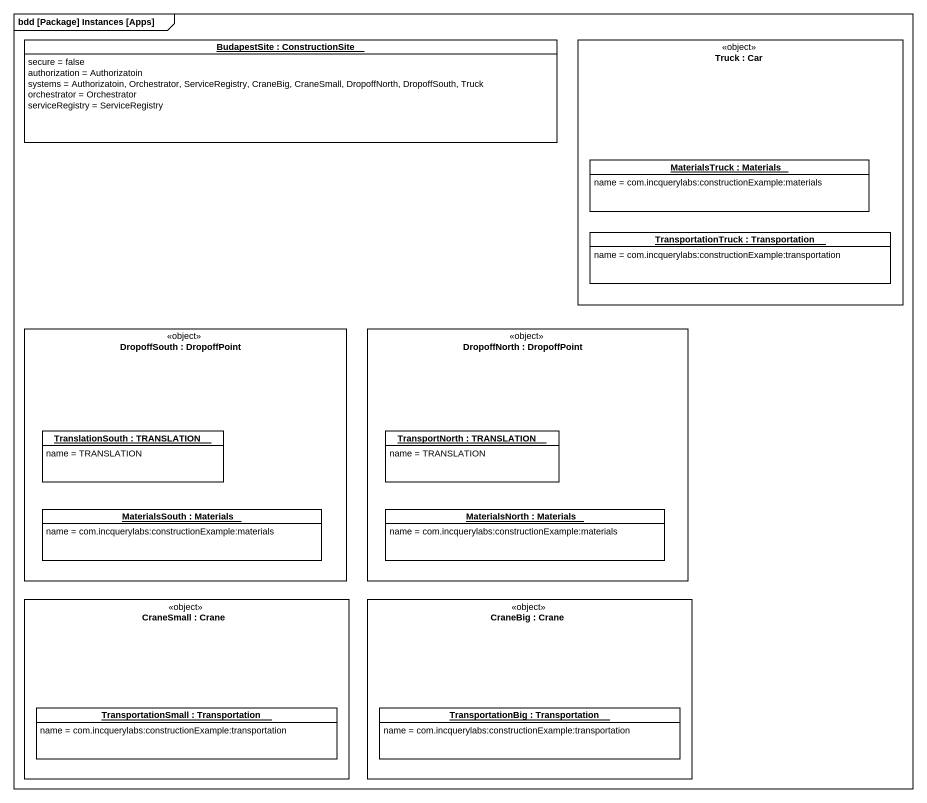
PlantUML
@startuml
mainframe bdd [Package] Instances [Apps]
hide circle
hide empty members
object "BudapestSite : ConstructionSite" as BudapestSite {
  secure = false
  authorization = Authorizatoin
  systems = Authorizatoin, Orchestrator, ServiceRegistry, CraneBig, CraneSmall, DropoffNorth, DropoffSouth, Truck
  orchestrator = Orchestrator
  serviceRegistry = ServiceRegistry
}
rectangle "Truck : Car" as Truck <<object>> {
  object "MaterialsTruck : Materials" as MaterialsTruck {
    name = com.incquerylabs:constructionExample:materials
  }
  object "TransportationTruck : Transportation" as TransportationTruck {
    name = com.incquerylabs:constructionExample:transportation
  }
}
rectangle "DropoffSouth : DropoffPoint" as DropoffSouth <<object>> {
  object "TranslationSouth : TRANSLATION" as TranslationSouth {
    name = TRANSLATION
  }
  object "MaterialsSouth : Materials" as MaterialsSouth {
    name = com.incquerylabs:constructionExample:materials
  }
}
rectangle "DropoffNorth : DropoffPoint" as DropoffNorth <<object>> {
  object "TransportNorth : TRANSLATION" as TransportNorth {
    name = TRANSLATION
  }
  object "MaterialsNorth : Materials" as MaterialsNorth {
    name = com.incquerylabs:constructionExample:materials
  }
}
rectangle "CraneSmall : Crane" as CraneSmall <<object>> {
  object "TransportationSmall : Transportation" as TransportationSmall {
    name = com.incquerylabs:constructionExample:transportation
  }
}
rectangle "CraneBig : Crane" as CraneBig <<object>> {
  object "TransportationBig : Transportation" as TransportationBig {
    name = com.incquerylabs:constructionExample:transportation
  }
}
@enduml
